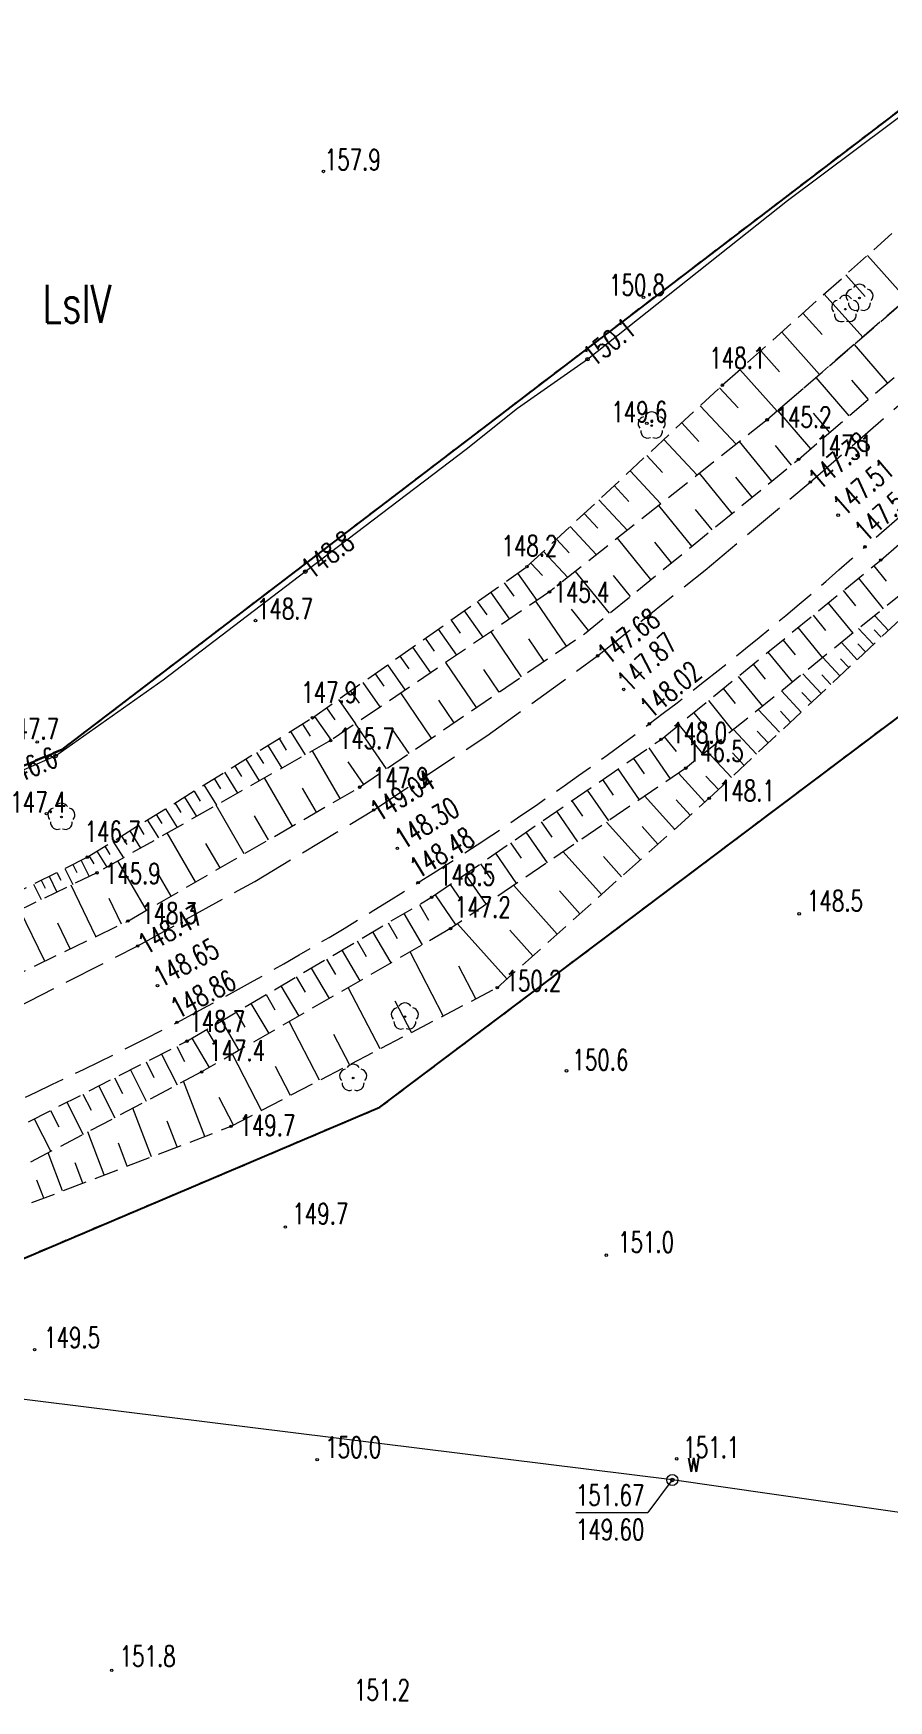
# Model space of a CAD drawing. Header units: metres. Extents: x 7583802 to 7586368, y 5958992 to 5960558.
# Drawn here: x 7585324.7 to 7585386.6, y 5959892.7 to 5960013.3 of the extents above; entities that cross this region are included whole.
import ezdxf
from ezdxf.enums import TextEntityAlignment as Align

# ---------------------------------------------------------------- set-up
doc = ezdxf.new("R2010")
doc.units = ezdxf.units.M
for name, pattern in [('1', [0]), ('2', [3, 2, -1]), ('3_1', [0]), ('3_BUBZ02', [2.45, 1.75, -0.7]), ('3_BUBZ02G', [2.45, 1.75, -0.7]), ('3_KTJZ01', [4, 3, -1]), ('4_1', [0]), ('4_SUPT_01', [0]), ('4_SUPW_01', [0]), ('GUZ', [1.4, 0.7, -0.7])]:
    doc.linetypes.add(name, pattern=pattern)
doc.layers.get('0').update_dxf_attribs({"color": 250, "linetype": 'CONTINUOUS', "lineweight": 100})
for name, color, linetype, lineweight in [('BUBZ_L_1', 7, '3_BUBZ02', 18), ('DZIALKI-G_L_0', 7, '1', 25), ('KONTURY_L_0', 114, '2', 25), ('KONTURY_NR_T_0', 114, 'CONTINUOUS', 25), ('KTJZ_L_0', 7, '3_KTJZ01', 18), ('OBOP_T_1', 3, 'CONTINUOUS', 18), ('RTPW_T_0', 7, 'CONTINUOUS', 15), ('RTPW_T_1', 7, 'CONTINUOUS', 15), ('SUPT_L_0', 30, '4_SUPT_01', 18), ('SUPW_L_0', 5, '4_SUPW_01', 18), ('SUTT_T_0', 30, 'CONTINUOUS', 18), ('SUTW_T_0', 5, 'CONTINUOUS', 18), ('SUUW_E_T_3', 7, 'CONTINUOUS', 15), ('SUUW_T_5', 7, 'CONTINUOUS', 13)]:
    doc.layers.add(name, color=color, linetype=linetype, lineweight=lineweight)
doc.styles.get("Standard").update_dxf_attribs({"font": 'Simplex.SHX', "width": 0.75})

# ---------------------------------------------------------------- blocks, each defined once
blk = doc.blocks.new('3_OBOP02_01')
at = {"linetype": 'CONTINUOUS'}
blk.add_circle((0, 0), 0.06, dxfattribs=at)
for centre, start, end in [((-0.48, 0.15), 102.1445, 221.86), ((0, 0.5), 30.1401, 149.8599), ((0.48, 0.15), 318.14, 77.8555), ((-0.29, -0.4), 174.1482, 293.8542), ((0.29, -0.4), 246.1458, 5.8518)]:
    blk.add_arc(centre, 0.5, start, end, dxfattribs=at)
blk = doc.blocks.new('3_RTPW02')
at = {"linetype": 'CONTINUOUS'}
blk.add_circle((0, 0), 0.09, dxfattribs=at)
blk = doc.blocks.new('3_RTPW01')
at = {"linetype": 'CONTINUOUS'}
blk.add_circle((0, 0), 0.09, dxfattribs=at)
blk = doc.blocks.new('4_SUPS01_07')
at = {"linetype": 'CONTINUOUS'}
blk.add_circle((0, 0), 0.125, dxfattribs=at)
blk = doc.blocks.new('4_SUPS01_08')
at = {"linetype": 'CONTINUOUS'}
blk.add_circle((0, 0), 0.125, dxfattribs=at)
blk = doc.blocks.new('4_SUUS22_01')
at = {"linetype": 'CONTINUOUS'}
blk.add_circle((0, 0), 0.4, dxfattribs=at)

msp = doc.modelspace()

# ---------------------------------------------------------------- linework, layer by layer
at = {"layer": 'BUBZ_L_1', "linetype": '3_BUBZ02'}
for p, q in [((7585408.17, 5960011.66), (7585377.78, 5959985.37)), ((7585392.89, 5959998.4), (7585377.78, 5959985.37)), ((7585377.78, 5959985.37), (7585362.04, 5959972.92)), ((7585377.78, 5959985.37), (7585362.04, 5959972.92)), ((7585362.04, 5959972.92), (7585346.21, 5959962.17)), ((7585362.04, 5959972.92), (7585346.21, 5959962.17)), ((7585387.82, 5959973.03), (7585371.9, 5959960.18)), ((7585387.82, 5959973.03), (7585371.9, 5959960.18)), ((7585346.21, 5959962.17), (7585329.31, 5959952.61)), ((7585346.21, 5959962.17), (7585329.31, 5959952.61)), ((7585371.9, 5959960.18), (7585354.88, 5959948.57)), ((7585371.9, 5959960.18), (7585354.88, 5959948.57)), ((7585329.31, 5959952.61), (7585312.11, 5959944.32)), ((7585329.31, 5959952.61), (7585312.11, 5959944.32)), ((7585354.88, 5959948.57), (7585336.88, 5959938.21)), ((7585354.88, 5959948.57), (7585336.88, 5959938.21)), ((7585336.88, 5959938.21), (7585319.2, 5959928.88)), ((7585336.88, 5959938.21), (7585319.2, 5959928.88))]:
    msp.add_line(p, q, dxfattribs=at)
at = {"layer": 'BUBZ_L_1', "linetype": '3_BUBZ02G'}
for p, q in [((7585374.54, 5959987.87), (7585389.7, 5960001.43)), ((7585380.05, 5959982.51), (7585395.06, 5959995.39)), ((7585360.41, 5959974.75), (7585374.54, 5959987.87)), ((7585386, 5959975.23), (7585401.04, 5959988.07)), ((7585364.56, 5959969.89), (7585380.05, 5959982.51)), ((7585344.9, 5959963.82), (7585360.41, 5959974.75)), ((7585370.11, 5959962.26), (7585386, 5959975.23)), ((7585373.59, 5959958), (7585388.56, 5959972.01)), ((7585348.31, 5959958.8), (7585364.56, 5959969.89)), ((7585328.61, 5959953.74), (7585344.9, 5959963.82)), ((7585353.51, 5959950.84), (7585370.11, 5959962.26)), ((7585331.55, 5959949.12), (7585348.31, 5959958.8)), ((7585358.26, 5959944.3), (7585373.59, 5959958)), ((7585311.69, 5959945.28), (7585328.61, 5959953.74)), ((7585335.81, 5959940.43), (7585353.51, 5959950.84)), ((7585313.75, 5959940.54), (7585331.55, 5959949.12)), ((7585339.01, 5959934.28), (7585358.26, 5959944.3)), ((7585317.82, 5959931.28), (7585335.81, 5959940.43)), ((7585320.03, 5959927), (7585339.01, 5959934.28))]:
    msp.add_line(p, q, dxfattribs=at)
at = {"layer": 'BUBZ_L_1', "linetype": '3_1'}
for p, q in [((7585385.03, 5959997.26), (7585387.86, 5959994.09)), ((7585383.47, 5959995.85), (7585384.87, 5959994.28)), ((7585381.91, 5959994.46), (7585384.69, 5959991.35)), ((7585380.37, 5959993.08), (7585381.75, 5959991.54)), ((7585378.84, 5959991.71), (7585381.57, 5959988.65)), ((7585377.32, 5959990.35), (7585378.68, 5959988.84)), ((7585386.49, 5959988.04), (7585384.1, 5959990.82)), ((7585375.81, 5959989.01), (7585378.51, 5959986)), ((7585374.34, 5959987.68), (7585375.69, 5959986.23)), ((7585383.71, 5959985.65), (7585381.32, 5959988.43)), ((7585385.1, 5959986.84), (7585383.9, 5959988.23)), ((7585372.94, 5959986.39), (7585375.54, 5959983.6)), ((7585380.93, 5959983.27), (7585378.55, 5959986.04)), ((7585382.32, 5959984.46), (7585381.13, 5959985.84)), ((7585371.6, 5959985.14), (7585372.85, 5959983.8)), ((7585370.31, 5959983.94), (7585372.71, 5959981.36)), ((7585378.12, 5959980.93), (7585375.79, 5959983.79)), ((7585379.54, 5959982.09), (7585378.38, 5959983.51)), ((7585367.87, 5959981.68), (7585370.09, 5959979.29)), ((7585369.07, 5959982.79), (7585370.22, 5959981.55)), ((7585366.72, 5959980.61), (7585367.79, 5959979.46)), ((7585375.25, 5959978.6), (7585372.88, 5959981.5)), ((7585376.69, 5959979.77), (7585375.51, 5959981.21)), ((7585365.62, 5959979.58), (7585367.67, 5959977.37)), ((7585364.55, 5959978.6), (7585365.54, 5959977.53)), ((7585372.34, 5959976.22), (7585369.94, 5959979.17)), ((7585373.8, 5959977.41), (7585372.61, 5959978.88)), ((7585363.53, 5959977.65), (7585365.43, 5959975.6)), ((7585369.38, 5959973.82), (7585366.95, 5959976.8)), ((7585361.6, 5959975.85), (7585363.36, 5959973.96)), ((7585362.55, 5959976.73), (7585363.46, 5959975.75)), ((7585370.86, 5959975.03), (7585369.66, 5959976.51)), ((7585360.69, 5959975.01), (7585361.53, 5959974.1)), ((7585366.39, 5959971.38), (7585363.92, 5959974.41)), ((7585385.49, 5959974.81), (7585386.39, 5959973.71)), ((7585358.76, 5959973.58), (7585359.45, 5959972.61)), ((7585359.73, 5959974.27), (7585361.13, 5959972.3)), ((7585367.89, 5959972.6), (7585366.67, 5959974.11)), ((7585384.39, 5959973.91), (7585386.18, 5959971.71)), ((7585356.82, 5959972.22), (7585357.5, 5959971.26)), ((7585357.78, 5959972.9), (7585359.15, 5959970.96)), ((7585363.27, 5959969.01), (7585361.05, 5959972.25)), ((7585382.19, 5959972.12), (7585383.98, 5959969.93)), ((7585383.29, 5959973.02), (7585384.18, 5959971.92)), ((7585354.92, 5959970.88), (7585355.59, 5959969.94)), ((7585355.87, 5959971.55), (7585357.21, 5959969.64)), ((7585364.87, 5959970.14), (7585363.63, 5959971.67)), ((7585381.1, 5959971.23), (7585381.99, 5959970.14)), ((7585386.56, 5959970.14), (7585385.56, 5959971.2)), ((7585353.06, 5959969.57), (7585353.71, 5959968.64)), ((7585353.99, 5959970.22), (7585355.31, 5959968.35)), ((7585360.02, 5959966.79), (7585357.81, 5959970.04)), ((7585380.01, 5959970.34), (7585381.79, 5959968.16)), ((7585385.47, 5959969.12), (7585384.4, 5959970.27)), ((7585386.02, 5959969.64), (7585385.51, 5959970.19)), ((7585352.13, 5959968.92), (7585353.43, 5959967.08)), ((7585361.65, 5959967.9), (7585360.54, 5959969.52)), ((7585377.84, 5959968.57), (7585379.61, 5959966.4)), ((7585378.92, 5959969.45), (7585379.81, 5959968.37)), ((7585384.3, 5959968.02), (7585383.15, 5959969.26)), ((7585384.9, 5959968.58), (7585384.34, 5959969.18)), ((7585350.32, 5959967.64), (7585351.59, 5959965.82)), ((7585351.22, 5959968.27), (7585351.87, 5959967.36)), ((7585356.77, 5959964.57), (7585354.55, 5959967.83)), ((7585358.4, 5959965.68), (7585357.29, 5959967.31)), ((7585376.76, 5959967.69), (7585377.64, 5959966.61)), ((7585383.04, 5959966.85), (7585381.8, 5959968.17)), ((7585383.68, 5959967.45), (7585383.09, 5959968.09)), ((7585348.53, 5959966.38), (7585349.78, 5959964.6)), ((7585349.42, 5959967), (7585350.05, 5959966.11)), ((7585374.61, 5959965.93), (7585375.48, 5959964.86)), ((7585375.68, 5959966.81), (7585377.44, 5959964.65)), ((7585381.69, 5959965.58), (7585380.36, 5959967.01)), ((7585382.38, 5959966.23), (7585381.74, 5959966.92)), ((7585346.77, 5959965.14), (7585348, 5959963.39)), ((7585347.64, 5959965.75), (7585348.27, 5959964.87)), ((7585353.51, 5959962.35), (7585351.28, 5959965.62)), ((7585355.14, 5959963.46), (7585354.03, 5959965.09)), ((7585373.54, 5959965.06), (7585375.28, 5959962.91)), ((7585380.24, 5959964.23), (7585378.81, 5959965.76)), ((7585380.98, 5959964.92), (7585380.29, 5959965.66)), ((7585345.04, 5959963.92), (7585346.25, 5959962.2)), ((7585345.9, 5959964.53), (7585346.51, 5959963.66)), ((7585372.47, 5959964.18), (7585373.34, 5959963.11)), ((7585378.68, 5959962.77), (7585377.14, 5959964.41)), ((7585379.48, 5959963.51), (7585378.74, 5959964.3)), ((7585342.48, 5959962.33), (7585343, 5959961.49)), ((7585343.32, 5959962.84), (7585344.38, 5959961.13)), ((7585344.18, 5959963.37), (7585344.72, 5959962.5)), ((7585350.24, 5959960.12), (7585348.01, 5959963.39)), ((7585351.88, 5959961.24), (7585350.76, 5959962.87)), ((7585370.34, 5959962.45), (7585371.2, 5959961.38)), ((7585371.4, 5959963.31), (7585373.14, 5959961.18)), ((7585377.01, 5959961.2), (7585375.35, 5959962.97)), ((7585377.86, 5959962), (7585377.06, 5959962.85)), ((7585340.86, 5959961.32), (7585341.35, 5959960.51)), ((7585341.66, 5959961.82), (7585342.68, 5959960.17)), ((7585346.9, 5959957.99), (7585344.91, 5959961.44)), ((7585369.23, 5959961.65), (7585370.77, 5959959.41)), ((7585375.21, 5959959.51), (7585373.43, 5959961.41)), ((7585376.12, 5959960.37), (7585375.27, 5959961.29)), ((7585339.29, 5959960.35), (7585339.77, 5959959.57)), ((7585340.07, 5959960.83), (7585341.04, 5959959.25)), ((7585348.61, 5959959), (7585347.49, 5959960.64)), ((7585366.99, 5959960.12), (7585368.53, 5959957.88)), ((7585368.11, 5959960.88), (7585368.88, 5959959.77)), ((7585337.05, 5959958.96), (7585337.96, 5959957.5)), ((7585337.78, 5959959.42), (7585338.25, 5959958.67)), ((7585338.53, 5959959.88), (7585339.47, 5959958.36)), ((7585343.45, 5959955.99), (7585341.44, 5959959.47)), ((7585345.18, 5959956.99), (7585344.18, 5959958.72)), ((7585365.88, 5959959.35), (7585366.65, 5959958.23)), ((7585373.27, 5959957.71), (7585371.38, 5959959.82)), ((7585374.26, 5959958.63), (7585373.34, 5959959.61)), ((7585334.94, 5959957.66), (7585335.37, 5959956.97)), ((7585335.63, 5959958.09), (7585336.5, 5959956.68)), ((7585336.34, 5959958.52), (7585336.78, 5959957.8)), ((7585339.96, 5959953.98), (7585337.93, 5959957.49)), ((7585363.66, 5959957.82), (7585364.42, 5959956.71)), ((7585364.77, 5959958.58), (7585366.3, 5959956.36)), ((7585371.08, 5959955.76), (7585368.94, 5959958.16)), ((7585372.21, 5959956.77), (7585371.2, 5959957.89)), ((7585332.95, 5959956.43), (7585333.76, 5959955.13)), ((7585333.6, 5959956.83), (7585334.01, 5959956.17)), ((7585334.27, 5959957.24), (7585335.1, 5959955.89)), ((7585341.71, 5959954.99), (7585340.7, 5959956.74)), ((7585361.44, 5959956.3), (7585362.2, 5959955.19)), ((7585362.55, 5959957.06), (7585364.07, 5959954.84)), ((7585331.08, 5959955.27), (7585331.46, 5959954.65)), ((7585331.69, 5959955.65), (7585332.46, 5959954.39)), ((7585332.31, 5959956.03), (7585332.71, 5959955.39)), ((7585336.44, 5959951.95), (7585334.4, 5959955.49)), ((7585360.34, 5959955.54), (7585361.86, 5959953.33)), ((7585368.61, 5959953.55), (7585366.17, 5959956.27)), ((7585369.88, 5959954.69), (7585368.74, 5959955.97)), ((7585329.3, 5959954.17), (7585330.02, 5959953.01)), ((7585329.88, 5959954.53), (7585330.25, 5959953.94)), ((7585330.47, 5959954.89), (7585331.22, 5959953.69)), ((7585338.21, 5959952.96), (7585337.19, 5959954.73)), ((7585358.13, 5959954.02), (7585359.65, 5959951.82)), ((7585359.23, 5959954.78), (7585359.99, 5959953.68)), ((7585365.79, 5959951.03), (7585363.02, 5959954.12)), ((7585326.99, 5959952.93), (7585327.57, 5959951.77)), ((7585327.57, 5959953.22), (7585327.86, 5959952.64)), ((7585328.16, 5959953.51), (7585328.74, 5959952.34)), ((7585328.74, 5959953.82), (7585329.09, 5959953.25)), ((7585332.89, 5959949.9), (7585330.83, 5959953.47)), ((7585334.67, 5959950.92), (7585333.65, 5959952.7)), ((7585357.04, 5959953.27), (7585357.79, 5959952.17)), ((7585367.24, 5959952.33), (7585365.94, 5959953.78)), ((7585324.72, 5959951.79), (7585325.28, 5959950.67)), ((7585325.28, 5959952.07), (7585325.56, 5959951.51)), ((7585325.85, 5959952.36), (7585326.42, 5959951.22)), ((7585326.42, 5959952.64), (7585326.7, 5959952.07)), ((7585329.24, 5959948), (7585327.45, 5959951.71)), ((7585354.85, 5959951.76), (7585355.6, 5959950.67)), ((7585355.94, 5959952.51), (7585357.45, 5959950.32)), ((7585362.59, 5959948.17), (7585359.45, 5959951.69)), ((7585331.09, 5959948.9), (7585330.2, 5959950.75)), ((7585352.63, 5959950.32), (7585353.3, 5959949.18)), ((7585353.76, 5959951.01), (7585355.26, 5959948.83)), ((7585364.24, 5959949.65), (7585362.77, 5959951.3)), ((7585325.53, 5959946.22), (7585323.74, 5959949.93)), ((7585351.5, 5959949.66), (7585352.83, 5959947.39)), ((7585327.38, 5959947.11), (7585326.49, 5959948.96)), ((7585349.25, 5959948.33), (7585350.57, 5959946.09)), ((7585350.37, 5959948.99), (7585351.03, 5959947.87)), ((7585358.96, 5959944.93), (7585355.39, 5959948.92)), ((7585360.83, 5959946.6), (7585359.16, 5959948.47)), ((7585347.02, 5959947.02), (7585348.33, 5959944.8)), ((7585348.13, 5959947.68), (7585348.79, 5959946.56)), ((7585354.36, 5959942.27), (7585351.96, 5959946.89)), ((7585344.81, 5959945.72), (7585346.11, 5959943.52)), ((7585345.91, 5959946.37), (7585346.56, 5959945.26)), ((7585356.72, 5959943.5), (7585355.49, 5959945.86)), ((7585342.62, 5959944.44), (7585343.91, 5959942.25)), ((7585343.71, 5959945.08), (7585344.36, 5959943.98)), ((7585349.79, 5959939.89), (7585347.49, 5959944.32)), ((7585340.45, 5959943.16), (7585341.73, 5959941)), ((7585341.54, 5959943.8), (7585342.17, 5959942.71)), ((7585352.05, 5959941.07), (7585350.88, 5959943.33)), ((7585338.31, 5959941.9), (7585339.57, 5959939.76)), ((7585339.38, 5959942.53), (7585340.01, 5959941.45)), ((7585345.41, 5959937.61), (7585343.21, 5959941.85)), ((7585336.18, 5959940.65), (7585337.43, 5959938.53)), ((7585337.24, 5959941.27), (7585337.87, 5959940.21)), ((7585347.58, 5959938.74), (7585346.45, 5959940.91)), ((7585333.98, 5959939.5), (7585335.11, 5959937.28)), ((7585335.09, 5959940.06), (7585335.65, 5959938.96)), ((7585341.22, 5959935.43), (7585339.11, 5959939.49)), ((7585331.73, 5959938.35), (7585332.88, 5959936.1)), ((7585332.86, 5959938.93), (7585333.43, 5959937.81)), ((7585343.3, 5959936.51), (7585342.22, 5959938.59)), ((7585329.45, 5959937.19), (7585330.61, 5959934.9)), ((7585330.59, 5959937.78), (7585331.17, 5959936.64)), ((7585337.11, 5959933.55), (7585335.58, 5959937.53)), ((7585327.13, 5959936.02), (7585328.31, 5959933.69)), ((7585328.29, 5959936.61), (7585328.88, 5959935.45)), ((7585339.19, 5959934.37), (7585338.16, 5959936.36)), ((7585324.78, 5959934.82), (7585325.98, 5959932.46)), ((7585325.96, 5959935.42), (7585326.55, 5959934.25)), ((7585333.25, 5959932.07), (7585331.9, 5959935.58)), ((7585335.12, 5959932.79), (7585334.4, 5959934.66)), ((7585329.84, 5959930.76), (7585328.65, 5959933.87)), ((7585326.83, 5959929.61), (7585325.78, 5959932.35)), ((7585331.49, 5959931.4), (7585330.86, 5959933.05)), ((7585328.29, 5959930.17), (7585327.73, 5959931.63)), ((7585325.46, 5959929.08), (7585324.97, 5959930.37))]:
    msp.add_line(p, q, dxfattribs=at)
at = {"layer": 'DZIALKI-G_L_0', "linetype": '1'}
for p, q in [((7585326.8, 5959961.53), (7585480.46, 5960078.8)), ((7585349.78, 5959935.66), (7585438.64, 5960002.55)), ((7585274.94, 5959939.88), (7585326.8, 5959961.53)), ((7585047.43, 5959807.39), (7585349.78, 5959935.66))]:
    msp.add_line(p, q, dxfattribs=at)
at = {"layer": 'KONTURY_L_0', "linetype": 'GUZ'}
for p, q in [((7585326.8, 5959961.53), (7585390.85, 5960010.42)), ((7585349.78, 5959935.66), (7585406.9, 5959978.65)), ((7585326.8, 5959961.53), (7585311.48, 5959955.13)), ((7585267.16, 5959900.61), (7585349.78, 5959935.66))]:
    msp.add_line(p, q, dxfattribs=at)
at = {"layer": 'KTJZ_L_0', "linetype": '3_KTJZ01'}
for p, q in [((7585380.9, 5959980.87), (7585395.99, 5959993.94)), ((7585400.03, 5959989.29), (7585384.86, 5959976.18)), ((7585373.3, 5959974.5), (7585380.9, 5959980.87)), ((7585365.52, 5959968.3), (7585373.3, 5959974.5)), ((7585357.51, 5959962.52), (7585365.52, 5959968.3)), ((7585349.32, 5959957.15), (7585357.51, 5959962.52)), ((7585340.74, 5959951.99), (7585349.32, 5959957.15)), ((7585332.26, 5959947.32), (7585340.74, 5959951.99)), ((7585323.51, 5959942.88), (7585332.26, 5959947.32))]:
    msp.add_line(p, q, dxfattribs=at)
for centre, radius, start, end in [((7585225.28, 5960154.76), 239.49, 306.9548, 311.7839), ((7585225.32, 5960155.11), 239.75, 302.0494, 306.8979), ((7585221.88, 5960157.2), 243.35, 297.7271, 302.4748), ((7585193.6, 5960215.31), 307.96, 293.5945, 297.3542)]:
    msp.add_arc(centre, radius, start, end, dxfattribs=at)
at = {"layer": 'SUPT_L_0', "linetype": '4_SUPT_01'}
for p, q in [((7585379.25, 5960001.24), (7585393.26, 5960011.69)), ((7585364.79, 5959989.75), (7585379.25, 5960001.24)), ((7585359.72, 5959986.21), (7585364.79, 5959989.75)), ((7585356.01, 5959983.24), (7585359.72, 5959986.21)), ((7585344.38, 5959974.39), (7585356.01, 5959983.24)), ((7585334.1, 5959966.56), (7585344.38, 5959974.39)), ((7585326.32, 5959961.06), (7585334.1, 5959966.56)), ((7585312.61, 5959955.15), (7585326.32, 5959961.06))]:
    msp.add_line(p, q, dxfattribs=at)
at = {"layer": 'SUPW_L_0', "linetype": '4_1'}
for p, q in [((7585370.92, 5959908.7), (7585319.92, 5959915.04)), ((7585435.07, 5959899.47), (7585370.92, 5959908.7))]:
    msp.add_line(p, q, dxfattribs=at)
at = {"layer": 'SUTW_T_0', "linetype": 'CONTINUOUS'}
for p in [(7585370.92, 5959908.7), (7585363.95, 5959906.36)]:
    msp.add_line(p, (7585369.16, 5959906.36), dxfattribs=at)

# ---------------------------------------------------------------- block references
at = {"layer": 'OBOP_T_1'}
for p in [(7585384.46, 5959994.18), (7585383.44, 5959993.37), (7585369.43, 5959984.95), (7585326.74, 5959956.65), (7585351.58, 5959942.21), (7585347.84, 5959937.77)]:
    msp.add_blockref('3_OBOP02_01', p, dxfattribs=at)
at = {"layer": 'RTPW_T_0'}
for p in [(7585345.69, 5960003.33), (7585368.84, 5959994.22), (7585374.54, 5959987.87), (7585377.78, 5959985.37), (7585369.08, 5959985.11), (7585380.05, 5959982.51), (7585360.41, 5959974.75), (7585386, 5959975.23), (7585362.04, 5959972.92), (7585340.78, 5959970.85), (7585344.9, 5959963.82), (7585370.11, 5959962.26), (7585324.99, 5959962.07), (7585346.21, 5959962.17), (7585371.9, 5959960.18), (7585348.31, 5959958.8), (7585373.59, 5959958), (7585325.66, 5959956.88), (7585328.61, 5959953.74), (7585329.31, 5959952.61), (7585353.51, 5959950.84), (7585331.55, 5959949.12), (7585380.1, 5959949.64), (7585354.88, 5959948.57), (7585358.26, 5959944.3), (7585335.81, 5959940.43), (7585336.88, 5959938.21), (7585363.27, 5959938.29), (7585339.01, 5959934.28), (7585342.94, 5959926.99), (7585366.15, 5959924.96), (7585324.8, 5959918.13), (7585345.24, 5959910.17), (7585371.24, 5959910.23), (7585330.38, 5959894.93)]:
    msp.add_blockref('3_RTPW01', p, dxfattribs=at)
at = {"layer": 'RTPW_T_1'}
for p in [(7585380.9, 5959980.87), (7585382.92, 5959978.47), (7585384.86, 5959976.18), (7585365.52, 5959968.3), (7585367.41, 5959965.87), (7585369.26, 5959963.38), (7585349.32, 5959957.15), (7585351.04, 5959954.38), (7585352.54, 5959951.9), (7585332.26, 5959947.32), (7585333.69, 5959944.45), (7585335.1, 5959941.79)]:
    msp.add_blockref('3_RTPW02', p, dxfattribs=at)
at = {"layer": 'SUTT_T_0'}
for p in [(7585364.79, 5959989.75), (7585344.38, 5959974.39), (7585326.32, 5959961.06)]:
    msp.add_blockref('4_SUPS01_07', p, dxfattribs=at)
at = {"layer": 'SUTW_T_0'}
msp.add_blockref('4_SUPS01_08', (7585370.92, 5959908.7), dxfattribs=at)
at = {"layer": 'SUUW_T_5'}
msp.add_blockref('4_SUUS22_01', (7585370.92, 5959908.7), dxfattribs=at)

# ---------------------------------------------------------------- texts
at = {"layer": 'KONTURY_NR_T_0', "width": 0.7}
msp.add_text('LsIV', height=2.75, dxfattribs=at).set_placement((7585325.39, 5959995.14), align=Align.TOP_LEFT)
at = {"layer": 'RTPW_T_0', "width": 0.7}
for s, p in [('157.9', (7585345.79, 5960003.43)), ('150.8', (7585366.35, 5959994.37)), ('148.1', (7585373.6, 5959989.09)), ('149.6', (7585366.51, 5959985.19)), ('145.2', (7585378.39, 5959984.81)), ('147.1', (7585381.33, 5959982.75)), ('148.2', (7585358.57, 5959975.5)), ('145.4', (7585362.33, 5959972.16)), ('148.7', (7585340.88, 5959970.95)), ('147.9', (7585344.08, 5959964.91)), ('147.7', (7585322.52, 5959962.27)), ('145.7', (7585346.8, 5959961.58)), ('148.0', (7585370.84, 5959961.99)), ('146.5', (7585372.03, 5959960.66)), ('147.9', (7585349.26, 5959958.73)), ('148.1', (7585374.29, 5959957.8)), ('147.4', (7585323.04, 5959956.96)), ('146.7', (7585328.42, 5959954.84)), ('145.9', (7585329.87, 5959951.81)), ('148.5', (7585354.05, 5959951.7)), ('148.3', (7585332.51, 5959948.93)), ('147.2', (7585355.19, 5959949.38)), ('148.5', (7585380.66, 5959949.83)), ('150.2', (7585358.86, 5959944.04)), ('148.7', (7585335.98, 5959941.12)), ('147.4', (7585337.42, 5959939)), ('150.6', (7585363.7, 5959938.33)), ('149.7', (7585339.61, 5959933.6)), ('149.7', (7585343.44, 5959927.21)), ('151.0', (7585367, 5959925.15)), ('149.5', (7585325.49, 5959918.26)), ('150.0', (7585345.82, 5959910.31)), ('151.1', (7585371.72, 5959910.31)), ('151.8', (7585330.95, 5959895.21)), ('151.2', (7585347.9, 5959892.76))]:
    msp.add_text(s, height=1.5, dxfattribs=at).set_placement(p)
at = {"layer": 'RTPW_T_1', "width": 0.7}
for s, rotation, p in [('147.38', 40.3141, (7585381.58, 5959980.25)), ('147.51', 40.5488, (7585383.35, 5959978.34)), ('147.51', 41.2218, (7585384.93, 5959976.48)), ('147.68', 38.4033, (7585366.28, 5959967.6)), ('147.87', 43.3153, (7585367.82, 5959965.61)), ('148.02', 39.6511, (7585369.37, 5959963.72)), ('149.04', 31.7335, (7585349.68, 5959956.27)), ('148.30', 31.8094, (7585351.46, 5959954.27)), ('148.48', 31.2827, (7585352.53, 5959952.15)), ('148.47', 29.526, (7585332.84, 5959946.64)), ('148.65', 28.272, (7585333.93, 5959944.28)), ('148.86', 28.0297, (7585335.16, 5959942))]:
    msp.add_text(s, height=1.5, rotation=rotation, dxfattribs=at).set_placement(p)
at = {"layer": 'SUTT_T_0', "width": 0.7}
for s, rotation, p in [('150.1', 38.4709, (7585364.79, 5959989.75)), ('148.8', 37.2698, (7585344.38, 5959974.39))]:
    msp.add_text(s, height=1.5, rotation=rotation, dxfattribs=at).set_placement(p, align=Align.MIDDLE_LEFT)
msp.add_text('146.6', height=1.5, rotation=23.3195, dxfattribs=at).set_placement((7585326.32, 5959961.06), align=Align.MIDDLE_RIGHT)
at = {"layer": 'SUTW_T_0', "width": 0.7}
for s, p in [('151.67', (7585363.95, 5959908.36)), ('149.60', (7585363.95, 5959905.86))]:
    msp.add_text(s, height=1.5, dxfattribs=at).set_placement(p, align=Align.TOP_LEFT)
at = {"layer": 'SUUW_E_T_3', "width": 0.7}
msp.add_text('w', height=1.5, dxfattribs=at).set_placement((7585371.97, 5959909.3))

doc.saveas('drawing.dxf')
